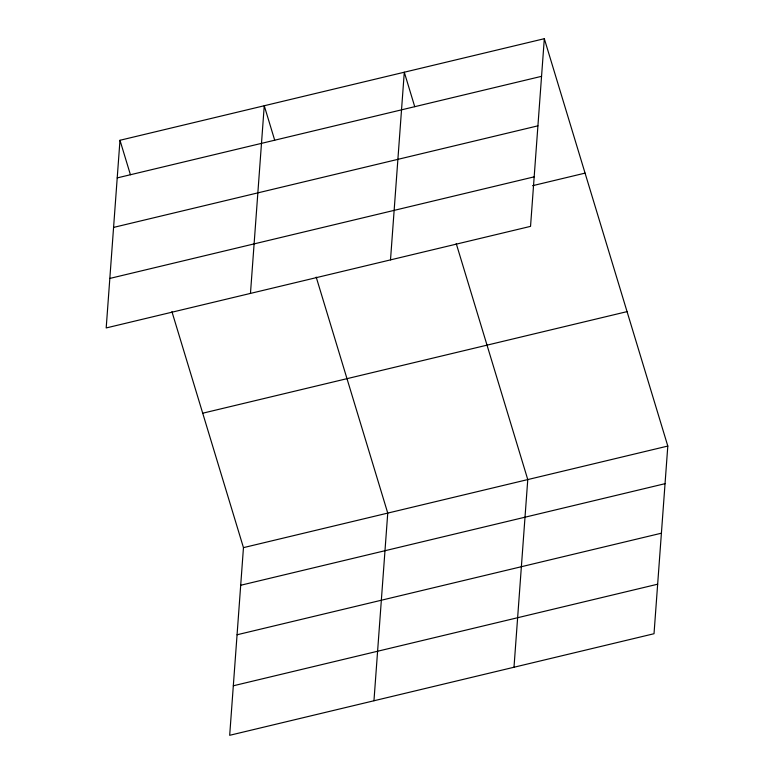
<?xml version="1.0" encoding="UTF-8"?>
<svg xmlns="http://www.w3.org/2000/svg" width="774" height="774" viewBox="0 0 774 774"><rect width="100%" height="100%" fill="white"/><g stroke="black" fill="none" stroke-linecap="round" stroke-linejoin="round"><path stroke-width="1.16" d="M119.98 140.278L106.193 327.944L530.538 226.366L544.316 38.7L119.98 140.278L130.429 174.75M250.466 293.404L264.253 105.738L274.702 140.21M171.925 311.641L243.462 547.634L229.685 735.3L654.02 633.722L667.807 446.056L544.316 38.7M390.502 259.89L404.289 72.224L414.738 106.686M373.958 700.76L387.745 513.094L316.198 277.102M513.994 667.246L527.771 479.58L456.234 243.578M117.213 177.904L541.558 76.326M113.575 227.411L537.92 125.833M109.831 278.427L534.176 176.849M532.551 185.702L585.067 173.124M202.711 413.21L627.056 311.632M243.462 547.634L667.807 446.056M240.704 585.26L665.04 483.682M237.067 634.767L661.402 533.199M233.322 685.783L657.658 584.206"/></g></svg>
